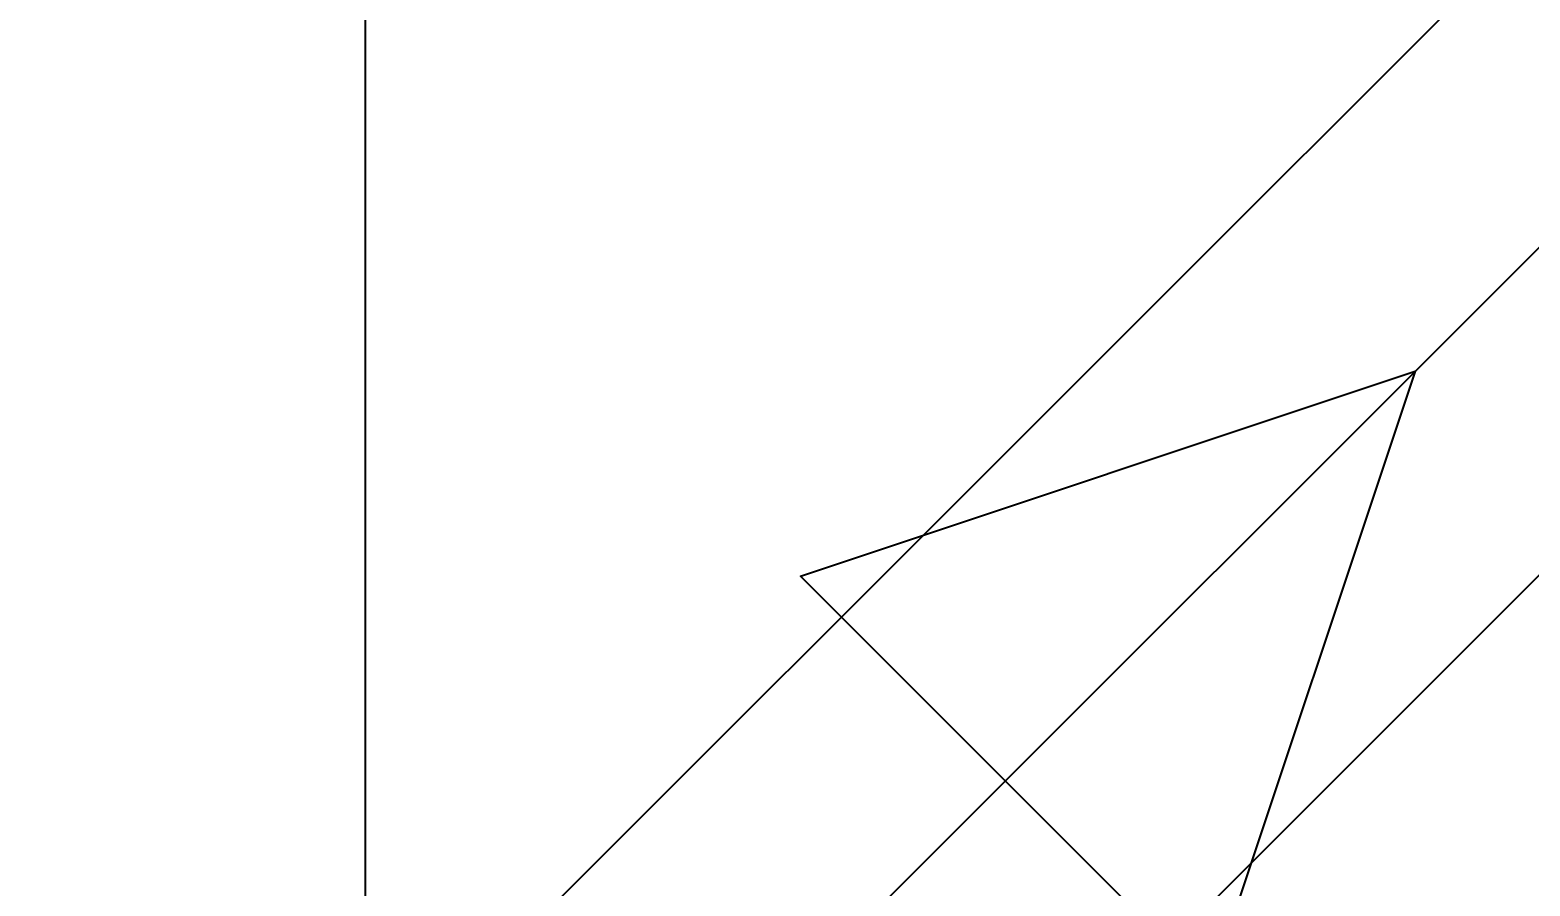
# Model space of a CAD drawing. Header units: millimetres. Extents: x -1292 to 2253, y 326 to 453.
# Drawn here: x 2097.6198 to 2097.7492, y 346.9774 to 347.0513 of the extents above; entities that cross this region are included whole.
import ezdxf
from ezdxf.enums import TextEntityAlignment as Align

# ---------------------------------------------------------------- set-up
doc = ezdxf.new("R2010")
doc.units = ezdxf.units.MM
doc.header["$LTSCALE"] = 0.5
doc.linetypes.add('HIDDENX2', pattern=[0.75, 0.5, -0.25])
for name, color, linetype in [('Eixo', 4, 'HIDDENX2'), ('Esgoto', 5, 'ByLayer'), ('TEXTO', 7, 'Continuous'), ('VISTA1', 1, 'Continuous')]:
    doc.layers.add(name, color=color, linetype=linetype)

msp = doc.modelspace()

# ---------------------------------------------------------------- linework, layer by layer
at = {"layer": 'Eixo'}
msp.add_line((2097.67696, 346.95951), (2097.76631, 347.04886), dxfattribs=at)
at = {"layer": 'Esgoto', "color": 3}
for points in [[(2097.66282, 346.97365, 0), (2097.75216, 347.063, 0)], [(2097.6911, 346.94537, 0), (2097.78045, 347.03472, 0)], [(2097.70395, 346.98651, 0), (2097.70395, 346.98651, 0), (2097.68628, 347.00419, 0), (2097.73931, 347.02186, 0), (2097.72163, 346.96883, 0), (2097.70395, 346.98651, 0)]]:
    msp.add_polyline3d(points, dxfattribs=at)
at = {"layer": 'VISTA1'}
msp.add_line((2097.64874, 347.0634), (2097.64874, 346.96806), dxfattribs=at)

# ---------------------------------------------------------------- texts
at = {"layer": 'TEXTO'}
msp.add_text('ØDN 40', height=0.1, rotation=45, dxfattribs=at).set_placement((2097.7168, 346.85471), align=Align.MIDDLE_CENTER)

doc.saveas('drawing.dxf')
